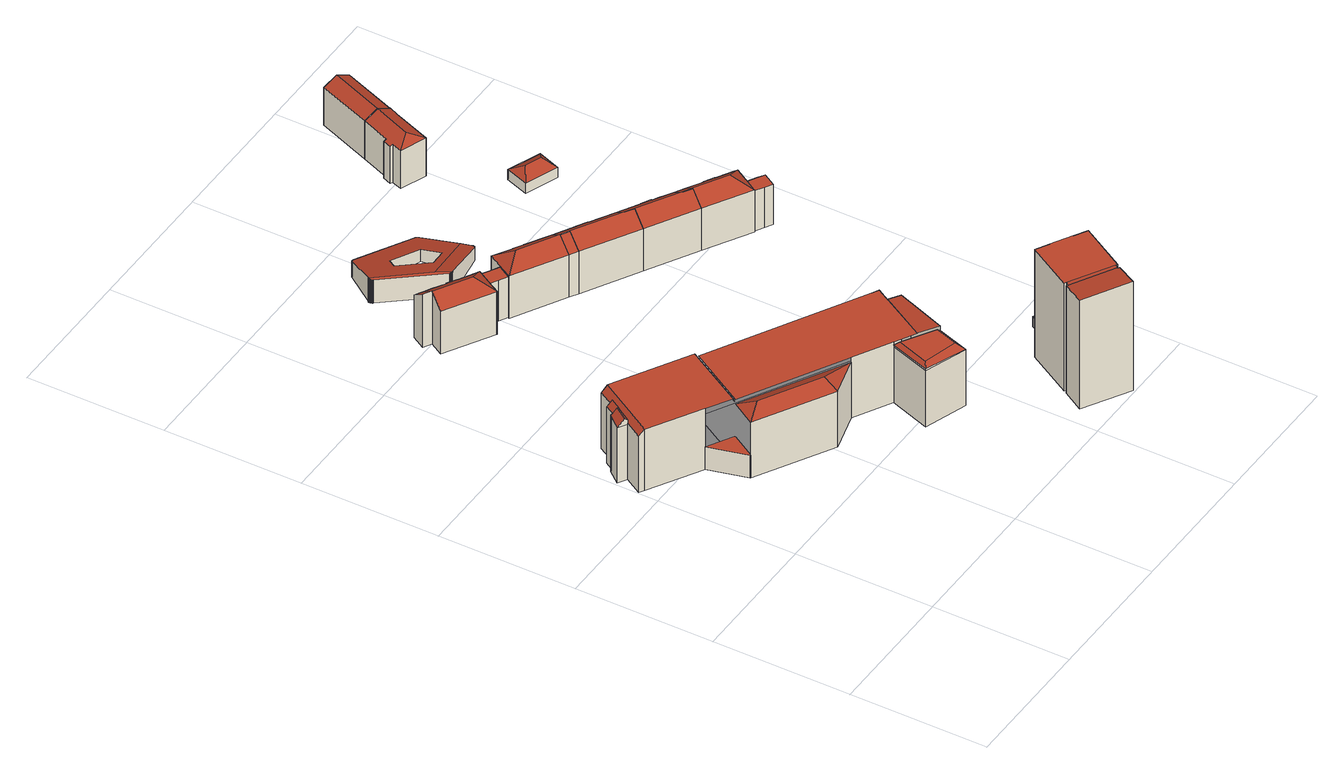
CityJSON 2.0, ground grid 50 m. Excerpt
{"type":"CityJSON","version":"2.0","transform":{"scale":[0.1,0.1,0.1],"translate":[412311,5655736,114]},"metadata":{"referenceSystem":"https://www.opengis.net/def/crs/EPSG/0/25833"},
"CityObjects":{
"building1":{"type":"Building","attributes":{"name":"Dorint Hotel Dresden","Gemeindeschluessel":14612000,"Geometrietyp2DReferenz":"3000","function":"31001_2071","roofType":"9999"},"children":["building1-1","building1-2","building1-3","building1-4","building1-5","building1-6","building1-7","building1-8","building1-9","building1-10","building1-11"]},
"building1-1":{"type":"BuildingPart","attributes":{"Dachtyp_tdc":"tdcPolyFlatRoof","Dachneigung":0,"QualitaetDacherkennung":81,"Geometrietyp2DReferenz":"3000","measuredHeight":9.16,"roofType":"1000"},"parents":["building1"],"geometry":[{"type":"MultiSurface","lod":"2","boundaries":[[[0,1,2,3]],[[1,4,5,2]],[[4,1,0,6,7,8]],[[9,10,3,2,5,11]]],"semantics":{"surfaces":[{"type":"WallSurface"},{"type":"RoofSurface"},{"type":"GroundSurface"}],"values":[0,0,1,2]}}]},
"building1-2":{"type":"BuildingPart","attributes":{"Dachtyp_tdc":"tdcPolyFlatRoof","Dachneigung":0,"QualitaetDacherkennung":53,"Geometrietyp2DReferenz":"3000","measuredHeight":9.01,"roofType":"1000"},"parents":["building1"],"geometry":[{"type":"MultiSurface","lod":"2","boundaries":[[[12,13,14,15]],[[13,16,17,18,14]],[[19,20,16,13,12,21]],[[15,14,18,22,23,24]]],"semantics":{"surfaces":[{"type":"WallSurface"},{"type":"RoofSurface"},{"type":"GroundSurface"}],"values":[0,0,1,2]}}]},
"building1-3":{"type":"BuildingPart","attributes":{"Dachtyp_tdc":"tdcPolyFlatRoof","Dachneigung":0,"QualitaetDacherkennung":43,"Geometrietyp2DReferenz":"3000","measuredHeight":24.61,"roofType":"1000"},"parents":["building1"],"geometry":[{"type":"MultiSurface","lod":"2","boundaries":[[[25,26,27,28,29,30,31]],[[32,33,34,35,36]],[[33,37,38,34]],[[37,33,32,39,40,26,25,41]],[[42,29,28,10,9,43,35,34,38]]],"semantics":{"surfaces":[{"type":"WallSurface"},{"type":"RoofSurface"},{"type":"GroundSurface"}],"values":[0,0,0,1,2]}}]},
"building1-4":{"type":"BuildingPart","attributes":{"Dachtyp_tdc":"tdcCutGableRoof","Dachneigung":0.042,"QualitaetDacherkennung":46,"Geometrietyp2DReferenz":"3000","measuredHeight":24.79,"roofType":"9999"},"parents":["building1"],"geometry":[{"type":"MultiSurface","lod":"2","boundaries":[[[44,45,46,5,4]],[[45,47,48,46]],[[47,49,50,48]],[[49,51,50]],[[52,53,54,55]],[[53,56,57,54]],[[56,58,12,15,57]],[[56,53,52,59,49,47,45]],[[60,61,62,63,64]],[[45,44,60,64,58,56]],[[23,43,9,11,5,46,48,50,65,55,54,57,15,24]]],"semantics":{"surfaces":[{"type":"WallSurface"},{"type":"RoofSurface"},{"type":"GroundSurface"}],"values":[0,0,0,0,0,0,0,1,1,1,2]}}]},
"building1-5":{"type":"BuildingPart","attributes":{"Dachtyp_tdc":"tdcCutTentRoof","Dachneigung":0.018,"QualitaetDacherkennung":74,"Geometrietyp2DReferenz":"3000","measuredHeight":24.78,"roofType":"9999"},"parents":["building1"],"geometry":[{"type":"MultiSurface","lod":"2","boundaries":[[[66,67,68,69]],[[67,70,71,68]],[[70,30,29,71]],[[31,72,73,74]],[[31,74,75,66,76]],[[77,66,75,78]],[[72,77,78,73]],[[78,75,74,73]],[[67,77,72,70]],[[66,77,67]],[[70,72,31,30]],[[29,42,69,68,71]]],"semantics":{"surfaces":[{"type":"WallSurface"},{"type":"RoofSurface"},{"type":"GroundSurface"}],"values":[0,0,0,1,1,1,1,1,0,0,0,2]}}]},
"building1-6":{"type":"BuildingPart","attributes":{"Dachtyp_tdc":"tdcFreeFormRoof","Dachneigung":29.82,"QualitaetDacherkennung":5,"Geometrietyp2DReferenz":"3000","measuredHeight":25.57,"roofType":"5000"},"parents":["building1"],"geometry":[{"type":"MultiSurface","lod":"2","boundaries":[[[27,79,80,28]],[[79,81,0,3,80]],[[82,83,81]],[[84,82,81,79]],[[84,79,27]],[[82,84,27,83]],[[28,80,3,10]]],"semantics":{"surfaces":[{"type":"WallSurface"},{"type":"RoofSurface"},{"type":"GroundSurface"}],"values":[0,0,1,1,1,1,2]}}]},
"building1-7":{"type":"BuildingPart","attributes":{"Dachtyp_tdc":"tdcGableRoof","Dachneigung":43.73,"QualitaetDacherkennung":34,"Geometrietyp2DReferenz":"3000","measuredHeight":24.97,"roofType":"3100"},"parents":["building1"],"geometry":[{"type":"MultiSurface","lod":"2","boundaries":[[[85,86,87,88]],[[51,89,90,50]],[[89,85,88,90]],[[89,91,92,93,94]],[[95,96,92,91,97]],[[51,49,97,91,89]],[[85,94,93,98,86]],[[89,94,85]],[[88,87,65,50,90]]],"semantics":{"surfaces":[{"type":"WallSurface"},{"type":"RoofSurface"},{"type":"GroundSurface"}],"values":[0,0,0,1,1,0,0,0,2]}}]},
"building1-8":{"type":"BuildingPart","attributes":{"Dachtyp_tdc":"tdcPolyFlatRoof","Dachneigung":0,"QualitaetDacherkennung":38,"Geometrietyp2DReferenz":"3000","measuredHeight":9.07,"roofType":"1000"},"parents":["building1"],"geometry":[{"type":"MultiSurface","lod":"2","boundaries":[[[99,100,101,102,103]],[[100,36,35,101]],[[36,100,99,104,105,106,107,108]],[[43,23,22,102,101,35]]],"semantics":{"surfaces":[{"type":"WallSurface"},{"type":"RoofSurface"},{"type":"GroundSurface"}],"values":[0,0,1,2]}}]},
"building1-9":{"type":"BuildingPart","attributes":{"Dachtyp_tdc":"tdcPolyFlatRoof","Dachneigung":43.2,"QualitaetDacherkennung":23,"Geometrietyp2DReferenz":"3000","measuredHeight":24.79,"roofType":"2100"},"parents":["building1"],"geometry":[{"type":"MultiSurface","lod":"2","boundaries":[[[98,109,110,87,86]],[[98,96,111,112,113,109]],[[110,55,65,87]],[[109,113,52,55,110]]],"semantics":{"surfaces":[{"type":"WallSurface"},{"type":"RoofSurface"},{"type":"GroundSurface"}],"values":[0,1,2,0]}}]},
"building1-10":{"type":"BuildingPart","attributes":{"Dachtyp_tdc":"tdcGableRoof","Dachneigung":10.85,"QualitaetDacherkennung":5,"Geometrietyp2DReferenz":"3000","measuredHeight":12,"roofType":"3100"},"parents":["building1"],"geometry":[{"type":"MultiSurface","lod":"2","boundaries":[[[114,115,116,117]],[[115,103,102,116]],[[115,114,118]],[[114,17,119,105,120,118]],[[103,115,118,120,104]],[[22,18,117,116,102]]],"semantics":{"surfaces":[{"type":"WallSurface"},{"type":"RoofSurface"},{"type":"GroundSurface"}],"values":[0,0,0,1,1,2]}}]},
"building1-11":{"type":"BuildingPart","attributes":{"Dachtyp_tdc":"tdcPolyFlatRoof","Dachneigung":4.32,"QualitaetDacherkennung":45,"Geometrietyp2DReferenz":"3000","measuredHeight":24.91,"roofType":"2100"},"parents":["building1"],"geometry":[{"type":"MultiSurface","lod":"2","boundaries":[[[121,122,123,124]],[[122,125,66,69,123]],[[126,121,124,38,37]],[[126,127,125,122,121]],[[124,123,69,42,38]]],"semantics":{"surfaces":[{"type":"WallSurface"},{"type":"RoofSurface"},{"type":"GroundSurface"}],"values":[0,0,0,1,2]}}]},
"building2":{"type":"Building","attributes":{"Gemeindeschluessel":14612000,"Geometrietyp2DReferenz":"3000","function":"31001_9998","roofType":"9999"},"children":["building2-1","building2-2"]},
"building2-1":{"type":"BuildingPart","attributes":{"Dachtyp_tdc":"tdcHipAndGableRoof","Dachneigung":36.6,"QualitaetDacherkennung":71,"Geometrietyp2DReferenz":"3000","measuredHeight":21.39,"roofType":"5000"},"parents":["building2"],"geometry":[{"type":"MultiSurface","lod":"2","boundaries":[[[128,129,130,131,132]],[[129,133,134,130]],[[133,135,136,134]],[[135,137,138,136]],[[137,139,140,138]],[[139,141,142,140]],[[141,143,144,142]],[[143,145,146,144]],[[145,147,148,146]],[[147,149,150,148]],[[149,151,152,150]],[[151,153,154,152]],[[147,145,143,141,155]],[[141,139,137,135,133,129,128,156,153,155]],[[153,151,149,147,155]],[[154,131,130,134,136,138,140,142,144,146,148,150,152]]],"semantics":{"surfaces":[{"type":"WallSurface"},{"type":"RoofSurface"},{"type":"GroundSurface"}],"values":[0,0,0,0,0,0,0,0,0,0,0,0,1,1,1,2]}}]},
"building2-2":{"type":"BuildingPart","attributes":{"Dachtyp_tdc":"tdcPolyFlatRoof","Dachneigung":36.84,"QualitaetDacherkennung":60,"Geometrietyp2DReferenz":"3000","measuredHeight":21.42,"roofType":"2100"},"parents":["building2"],"geometry":[{"type":"MultiSurface","lod":"2","boundaries":[[[157,158,159,154]],[[158,160,161,159]],[[160,162,163,161]],[[162,132,131,163]],[[132,162,160,158,157,156]],[[159,161,163,131,154]]],"semantics":{"surfaces":[{"type":"WallSurface"},{"type":"RoofSurface"},{"type":"GroundSurface"}],"values":[0,0,0,0,1,2]}}]},
"building3":{"type":"Building","attributes":{"Gemeindeschluessel":14612000,"Geometrietyp2DReferenz":"3000","function":"31001_9998","roofType":"9999"},"children":["building3-1","building3-2","building3-3"]},
"building3-1":{"type":"BuildingPart","attributes":{"Dachtyp_tdc":"tdcPolyFlatRoof","Dachneigung":36.45,"QualitaetDacherkennung":65,"Geometrietyp2DReferenz":"3000","measuredHeight":21.32,"roofType":"2100"},"parents":["building3"],"geometry":[{"type":"MultiSurface","lod":"2","boundaries":[[[164,165,166,167]],[[165,168,169,166]],[[168,170,171,169]],[[168,165,164,170]],[[171,167,166,169]]],"semantics":{"surfaces":[{"type":"WallSurface"},{"type":"RoofSurface"},{"type":"GroundSurface"}],"values":[0,0,0,1,2]}}]},
"building3-2":{"type":"BuildingPart","attributes":{"Dachtyp_tdc":"tdcPolyFlatRoof","Dachneigung":0,"QualitaetDacherkennung":46,"Geometrietyp2DReferenz":"3000","measuredHeight":16.4,"roofType":"1000"},"parents":["building3"],"geometry":[{"type":"MultiSurface","lod":"2","boundaries":[[[172,173,174,175]],[[173,176,177,174]],[[178,179,180,181]],[[179,182,183,180]],[[182,172,175,183]],[[182,179,178,176,173,172]],[[175,174,177,181,180,183]]],"semantics":{"surfaces":[{"type":"WallSurface"},{"type":"RoofSurface"},{"type":"GroundSurface"}],"values":[0,0,0,0,0,1,2]}}]},
"building3-3":{"type":"BuildingPart","attributes":{"Dachtyp_tdc":"tdcHipAndGableRoof","Dachneigung":36.87,"QualitaetDacherkennung":68,"Geometrietyp2DReferenz":"3000","measuredHeight":21.28,"roofType":"5000"},"parents":["building3"],"geometry":[{"type":"MultiSurface","lod":"2","boundaries":[[[184,185,167,186]],[[170,187,188,171]],[[189,184,186,190]],[[191,189,190,192]],[[187,193,181,188]],[[193,178,181]],[[194,177,176]],[[194,195,196,177]],[[195,197,198,196]],[[197,199,200,198]],[[199,191,192,200]],[[195,194,193,187,201]],[[187,170,185,201]],[[185,184,189,191,199,197,195,201]],[[192,190,186,167,171,188,181,177,196,198,200]]],"semantics":{"surfaces":[{"type":"WallSurface"},{"type":"RoofSurface"},{"type":"GroundSurface"}],"values":[0,0,0,0,0,0,0,0,0,0,0,1,1,1,2]}}]},
"building4":{"type":"Building","attributes":{"Dachtyp_tdc":"tdcFreeFormRoof","Gemeindeschluessel":14612000,"Dachneigung":15.64,"QualitaetDacherkennung":4,"Geometrietyp2DReferenz":"3000","measuredHeight":9.72,"function":"31001_9998","roofType":"5000"},"geometry":[{"type":"Solid","lod":"2","boundaries":[[[[202,203,204,205]],[[203,206,207,204]],[[206,208,209,207]],[[208,210,211,209]],[[210,212,213,211]],[[212,214,215,213]],[[214,216,217,215]],[[218,219,220,221,222,223,224,225,226,227,228,229,230,231,232,233,234,235,236,237,238,239,240,241,242,243,244]],[[224,223,245,246,247,248,249,250,251,252,253,254,255,256,257,258,259,260,216,214,212,210,208,206,203,202,261,262,263,264,265,266,267,268,269,270,271,272,273,274,275],[276,277,278,279,280]],[[281,282,283,284,285,286,287,288,289,290,291,292,293,294,295,296,297,225,224,275,298,299,300,301,302,303,304,305,306,307,308]],[[217,309,310,311,312,313,314,315,316,317,318,319,320,321,322,323,324,325,326,327,328,329,330,331,332,333,334,335,336,337,338,339,340,341,342,343,344,345,346,347,348,349,350,351,352,353,354,355,356,357,358,359,360,361,362,363,364,365,366,367,368,369,370,371,372,373,374,375,376,377,378,379,380,381,382,383,384,385,386,387,388,389,390,391,392,393,205,204,207,209,211,213,215],[394,395,396,397,398]],[[216,260,309,217]],[[260,259,310,309]],[[259,258,311,310]],[[258,257,312,311]],[[257,256,313,312]],[[256,255,314,313]],[[255,254,315,314]],[[254,253,316,315]],[[253,252,317,316]],[[252,251,318,317]],[[251,250,319,318]],[[250,249,320,319]],[[249,248,321,320]],[[248,247,322,321]],[[247,246,323,322]],[[246,245,324,323]],[[245,223,325,324]],[[276,280,395,394]],[[280,279,396,395]],[[279,278,397,396]],[[278,277,398,397]],[[277,276,394,398]],[[223,222,326,325]],[[222,221,327,326]],[[221,220,328,327]],[[220,219,329,328]],[[219,218,330,329]],[[218,244,331,330]],[[244,243,332,331]],[[243,242,333,332]],[[242,241,334,333]],[[241,240,335,334]],[[240,239,336,335]],[[239,238,337,336]],[[238,237,338,337]],[[237,236,339,338]],[[236,235,340,339]],[[235,234,341,340]],[[234,233,342,341]],[[233,232,343,342]],[[232,231,344,343]],[[231,230,345,344]],[[230,229,346,345]],[[229,228,347,346]],[[228,227,348,347]],[[227,226,349,348]],[[296,295,353,352]],[[226,225,350,349]],[[225,297,351,350]],[[297,296,352,351]],[[295,294,354,353]],[[294,293,355,354]],[[293,292,356,355]],[[292,291,357,356]],[[291,290,358,357]],[[290,289,359,358]],[[289,288,360,359]],[[288,287,361,360]],[[287,286,362,361]],[[286,285,363,362]],[[285,284,364,363]],[[284,283,365,364]],[[283,282,366,365]],[[282,281,367,366]],[[281,308,368,367]],[[308,307,369,368]],[[307,306,370,369]],[[306,305,371,370]],[[305,304,372,371]],[[304,303,373,372]],[[303,302,374,373]],[[302,301,375,374]],[[301,300,376,375]],[[300,299,377,376]],[[299,298,378,377]],[[298,275,379,378]],[[275,274,380,379]],[[274,273,381,380]],[[273,272,382,381]],[[272,271,383,382]],[[271,270,384,383]],[[270,269,385,384]],[[269,268,386,385]],[[268,267,387,386]],[[267,266,388,387]],[[266,265,389,388]],[[265,264,390,389]],[[264,263,391,390]],[[263,262,392,391]],[[262,261,393,392]],[[261,202,205,393]]]],"semantics":{"surfaces":[{"type":"WallSurface"},{"type":"RoofSurface"},{"type":"GroundSurface"}],"values":[[0,0,0,0,0,0,0,1,1,1,2,0,0,0,0,0,0,0,0,0,0,0,0,0,0,0,0,0,0,0,0,0,0,0,0,0,0,0,0,0,0,0,0,0,0,0,0,0,0,0,0,0,0,0,0,0,0,0,0,0,0,0,0,0,0,0,0,0,0,0,0,0,0,0,0,0,0,0,0,0,0,0,0,0,0,0,0,0,0,0,0,0,0,0,0,0,0,0,0,0,0,0]]}}]},
"building5":{"type":"Building","attributes":{"Gemeindeschluessel":14612000,"Geometrietyp2DReferenz":"3000","function":"31001_9998","roofType":"9999"},"children":["building5-1","building5-2","building5-3","building5-4","building5-5"]},
"building5-1":{"type":"BuildingPart","attributes":{"Dachtyp_tdc":"tdcPolyFlatRoof","Dachneigung":3.57,"QualitaetDacherkennung":73,"Geometrietyp2DReferenz":"3000","measuredHeight":44.13,"roofType":"2100"},"parents":["building5"],"geometry":[{"type":"MultiSurface","lod":"2","boundaries":[[[399,400,401,402]],[[400,403,404,401]],[[403,405,406,404]],[[405,407,408,406]],[[409,399,402,410]],[[409,407,405,403,400,399]],[[402,401,404,406,408,410]]],"semantics":{"surfaces":[{"type":"WallSurface"},{"type":"RoofSurface"},{"type":"GroundSurface"}],"values":[0,0,0,0,0,1,2]}}]},
"building5-2":{"type":"BuildingPart","attributes":{"Dachtyp_tdc":"tdcPolyFlatRoof","Dachneigung":0,"QualitaetDacherkennung":54,"Geometrietyp2DReferenz":"3000","measuredHeight":4.06,"roofType":"1000"},"parents":["building5"],"geometry":[{"type":"MultiSurface","lod":"2","boundaries":[[[411,412,413,414]],[[412,415,416,413]],[[415,417,418,416]],[[417,415,412,411]],[[414,413,416,418]]],"semantics":{"surfaces":[{"type":"WallSurface"},{"type":"RoofSurface"},{"type":"GroundSurface"}],"values":[0,0,0,1,2]}}]},
"building5-3":{"type":"BuildingPart","attributes":{"Dachtyp_tdc":"tdcPolyFlatRoof","Dachneigung":0,"QualitaetDacherkennung":48,"Geometrietyp2DReferenz":"3000","measuredHeight":43.75,"roofType":"1000"},"parents":["building5"],"geometry":[{"type":"MultiSurface","lod":"2","boundaries":[[[419,420,421,422]],[[420,423,424,421]],[[423,425,426,427,424]],[[428,429,430,431,432]],[[429,433,434,430]],[[433,435,436,434]],[[435,433,429,428,425,423,420,419]],[[422,421,424,427,431,430,434,436]]],"semantics":{"surfaces":[{"type":"WallSurface"},{"type":"RoofSurface"},{"type":"GroundSurface"}],"values":[0,0,0,0,0,0,1,2]}}]},
"building5-4":{"type":"BuildingPart","attributes":{"Dachtyp_tdc":"tdcPolyFlatRoof","Dachneigung":7.07,"QualitaetDacherkennung":43,"Geometrietyp2DReferenz":"3000","measuredHeight":43.9,"roofType":"2100"},"parents":["building5"],"geometry":[{"type":"MultiSurface","lod":"2","boundaries":[[[437,438,409,410,436,435]],[[439,440,419,422,408,407]],[[439,438,437,440]],[[422,436,410,408]]],"semantics":{"surfaces":[{"type":"WallSurface"},{"type":"RoofSurface"},{"type":"GroundSurface"}],"values":[0,0,1,2]}}]},
"building5-5":{"type":"BuildingPart","attributes":{"Dachtyp_tdc":"tdcPolyFlatRoof","Dachneigung":0,"QualitaetDacherkennung":3,"Geometrietyp2DReferenz":"3000","measuredHeight":25.67,"roofType":"1000"},"parents":["building5"],"geometry":[{"type":"MultiSurface","lod":"2","boundaries":[[[426,441,442,427]],[[441,443,411,414,442]],[[444,445,446,418,417]],[[445,432,431,446]],[[445,444,443,441,426,432]],[[431,427,442,414,418,446]]],"semantics":{"surfaces":[{"type":"WallSurface"},{"type":"RoofSurface"},{"type":"GroundSurface"}],"values":[0,0,0,0,1,2]}}]},
"building6":{"type":"Building","attributes":{"Gemeindeschluessel":14612000,"Geometrietyp2DReferenz":"3000","function":"31001_9998","roofType":"9999"},"children":["building6-1","building6-2"]},
"building6-1":{"type":"BuildingPart","attributes":{"Dachtyp_tdc":"tdcPolyFlatRoof","Dachneigung":36.83,"QualitaetDacherkennung":70,"Geometrietyp2DReferenz":"3000","measuredHeight":21.34,"roofType":"2100"},"parents":["building6"],"geometry":[{"type":"MultiSurface","lod":"2","boundaries":[[[447,448,449,450,451]],[[448,452,453,449]],[[452,454,455,453]],[[454,168,169,455]],[[168,165,166,169]],[[165,456,166]],[[168,454,452,448,447,165]],[[450,449,453,455,169,166]]],"semantics":{"surfaces":[{"type":"WallSurface"},{"type":"RoofSurface"},{"type":"GroundSurface"}],"values":[0,0,0,0,0,0,1,2]}}]},
"building6-2":{"type":"BuildingPart","attributes":{"Dachtyp_tdc":"tdcPolyFlatRoof","Dachneigung":36.88,"QualitaetDacherkennung":68,"Geometrietyp2DReferenz":"3000","measuredHeight":21.29,"roofType":"2100"},"parents":["building6"],"geometry":[{"type":"MultiSurface","lod":"2","boundaries":[[[456,185,167,166]],[[185,184,186,167]],[[184,457,458,186]],[[457,459,460,458]],[[459,461,462,460]],[[461,463,464,462]],[[463,465,466,464]],[[465,467,468,466]],[[467,469,449,468]],[[469,451,450,449]],[[451,469,467,465,463,461,459,457,184,185,456]],[[166,167,186,458,460,462,464,466,468,449,450]]],"semantics":{"surfaces":[{"type":"WallSurface"},{"type":"RoofSurface"},{"type":"GroundSurface"}],"values":[0,0,0,0,0,0,0,0,0,0,1,2]}}]},
"building7":{"type":"Building","attributes":{"Gemeindeschluessel":14612000,"Geometrietyp2DReferenz":"3000","function":"31001_9998","roofType":"9999"},"children":["building7-1","building7-2"]},
"building7-1":{"type":"BuildingPart","attributes":{"Dachtyp_tdc":"tdcPolyFlatRoof","Dachneigung":36.75,"QualitaetDacherkennung":66,"Geometrietyp2DReferenz":"3000","measuredHeight":21.28,"roofType":"2100"},"parents":["building7"],"geometry":[{"type":"MultiSurface","lod":"2","boundaries":[[[467,470,471,468]],[[470,472,473,471]],[[472,474,475,473]],[[474,476,477,475]],[[476,478,479,477]],[[478,480,481,479]],[[480,482,483,481]],[[482,484,485,483]],[[484,486,487,485]],[[488,469,449,453]],[[469,467,468,449]],[[469,488,486,484,482,480,478,476,474,472,470,467]],[[468,471,473,475,477,479,481,483,485,487,453,449]]],"semantics":{"surfaces":[{"type":"WallSurface"},{"type":"RoofSurface"},{"type":"GroundSurface"}],"values":[0,0,0,0,0,0,0,0,0,0,0,1,2]}}]},
"building7-2":{"type":"BuildingPart","attributes":{"Dachtyp_tdc":"tdcPolyFlatRoof","Dachneigung":36.86,"QualitaetDacherkennung":70,"Geometrietyp2DReferenz":"3000","measuredHeight":21.34,"roofType":"2100"},"parents":["building7"],"geometry":[{"type":"MultiSurface","lod":"2","boundaries":[[[486,489,490,487]],[[489,491,492,490]],[[491,454,455,492]],[[454,452,488,453,455]],[[454,491,489,486,452]],[[453,487,490,492,455]]],"semantics":{"surfaces":[{"type":"WallSurface"},{"type":"RoofSurface"},{"type":"GroundSurface"}],"values":[0,0,0,0,1,2]}}]},
"building8":{"type":"Building","attributes":{"Gemeindeschluessel":14612000,"Geometrietyp2DReferenz":"3000","function":"31001_9998","roofType":"9999"},"children":["building8-1","building8-2","building8-3"]},
"building8-1":{"type":"BuildingPart","attributes":{"Dachtyp_tdc":"tdcPolyFlatRoof","Dachneigung":36.84,"QualitaetDacherkennung":63,"Geometrietyp2DReferenz":"3000","measuredHeight":21.3,"roofType":"2100"},"parents":["building8"],"geometry":[{"type":"MultiSurface","lod":"2","boundaries":[[[484,493,494,495]],[[496,497,498,499,489]],[[497,484,495,498]],[[497,496,500,501,502,493,484]],[[495,494,503,499,498]]],"semantics":{"surfaces":[{"type":"WallSurface"},{"type":"RoofSurface"},{"type":"GroundSurface"}],"values":[0,0,0,1,2]}}]},
"building8-2":{"type":"BuildingPart","attributes":{"Dachtyp_tdc":"tdcHipAndGableRoof","Dachneigung":36.83,"QualitaetDacherkennung":70,"Geometrietyp2DReferenz":"3000","measuredHeight":21.3,"roofType":"5000"},"parents":["building8"],"geometry":[{"type":"MultiSurface","lod":"2","boundaries":[[[493,504,505,494]],[[504,506,507,505]],[[506,508,509,507]],[[508,510,511,509]],[[510,512,513,511]],[[512,514,515,513]],[[514,516,517,515]],[[516,518,519,517]],[[518,520,521,519]],[[520,522,521]],[[523,524,525]],[[523,526,527,524]],[[526,491,528,527]],[[491,489,499,528]],[[526,523,520,518,529]],[[518,516,514,512,510,508,506,504,493,502,500,529]],[[500,489,491,526,529]],[[503,494,505,507,509,511,513,515,517,519,521,524,527,528,499]]],"semantics":{"surfaces":[{"type":"WallSurface"},{"type":"RoofSurface"},{"type":"GroundSurface"}],"values":[0,0,0,0,0,0,0,0,0,0,0,0,0,0,1,1,1,2]}}]},
"building8-3":{"type":"BuildingPart","attributes":{"Dachtyp_tdc":"tdcPolyFlatRoof","Dachneigung":0,"QualitaetDacherkennung":50,"Geometrietyp2DReferenz":"3000","measuredHeight":16.38,"roofType":"1000"},"parents":["building8"],"geometry":[{"type":"MultiSurface","lod":"2","boundaries":[[[530,531,532,533]],[[531,534,535,532]],[[534,536,537,535]],[[536,538,539,537]],[[538,525,524,539]],[[530,525,538,536,534,531,530,522]],[[533,532,535,537,539,524,533,521]]],"semantics":{"surfaces":[{"type":"WallSurface"},{"type":"RoofSurface"},{"type":"GroundSurface"}],"values":[0,0,0,0,0,1,2]}}]},
"building9":{"type":"Building","attributes":{"Gemeindeschluessel":14612000,"Geometrietyp2DReferenz":"3000","function":"31001_9998","roofType":"9999"},"children":["building9-1","building9-2"]},
"building9-1":{"type":"BuildingPart","attributes":{"Dachtyp_tdc":"tdcPolyFlatRoof","Dachneigung":0,"QualitaetDacherkennung":24,"Geometrietyp2DReferenz":"3000","measuredHeight":10.37,"roofType":"1000"},"parents":["building9"],"geometry":[{"type":"MultiSurface","lod":"2","boundaries":[[[540,541,542,543]],[[541,544,545,542]],[[546,540,543,547]],[[546,544,541,540]],[[543,542,545,547]]],"semantics":{"surfaces":[{"type":"WallSurface"},{"type":"RoofSurface"},{"type":"GroundSurface"}],"values":[0,0,0,1,2]}}]},
"building9-2":{"type":"BuildingPart","attributes":{"Dachtyp_tdc":"tdcHipAndGableRoof","Dachneigung":25.41,"QualitaetDacherkennung":57,"Geometrietyp2DReferenz":"3000","measuredHeight":17.81,"roofType":"5000"},"parents":["building9"],"geometry":[{"type":"MultiSurface","lod":"2","boundaries":[[[548,549,550,551]],[[549,552,553,550]],[[552,554,555,553]],[[554,556,546,547,555]],[[557,558,559,545,544]],[[558,560,561,559]],[[560,562,563,561]],[[562,564,565,563]],[[564,548,551,565]],[[560,558,566]],[[558,557,556,554,566]],[[554,552,549,548,564,562,560,566]],[[551,550,553,555,547,545,559,561,563,565]]],"semantics":{"surfaces":[{"type":"WallSurface"},{"type":"RoofSurface"},{"type":"GroundSurface"}],"values":[0,0,0,0,0,0,0,0,0,1,1,1,2]}}]},
"building10":{"type":"Building","attributes":{"Dachtyp_tdc":"tdcHipRoof","Gemeindeschluessel":14612000,"Dachneigung":34.17,"QualitaetDacherkennung":77,"Geometrietyp2DReferenz":"3000","measuredHeight":6.91,"function":"31001_9998","roofType":"3200"},"geometry":[{"type":"Solid","lod":"2","boundaries":[[[[567,568,569,570]],[[568,571,572,569]],[[571,573,574,572]],[[573,567,570,574]],[[571,568,575]],[[567,573,576]],[[568,567,576,575]],[[573,571,575,576]],[[570,569,572,574]]]],"semantics":{"surfaces":[{"type":"WallSurface"},{"type":"RoofSurface"},{"type":"GroundSurface"}],"values":[[0,0,0,0,1,1,1,1,2]]}}]},
"building11":{"type":"Building","attributes":{"Dachtyp_tdc":"tdcGableRoof","Gemeindeschluessel":14612000,"Dachneigung":26.1,"QualitaetDacherkennung":76,"Geometrietyp2DReferenz":"3000","measuredHeight":17.83,"function":"31001_9998","roofType":"3100"},"geometry":[{"type":"Solid","lod":"2","boundaries":[[[[577,578,579,580]],[[578,581,582,579]],[[581,583,584,582]],[[583,577,580,584]],[[581,578,585]],[[577,583,586]],[[578,577,586,585]],[[583,581,585,586]],[[580,579,582,584]]]],"semantics":{"surfaces":[{"type":"WallSurface"},{"type":"RoofSurface"},{"type":"GroundSurface"}],"values":[[0,0,0,0,0,0,1,1,2]]}}]}
},
"vertices":[
[248,811,95],[247,812,95],[247,812,3],[248,811,3],[209,954,95],[209,954,3],[299,897,95],[301,901,95],[295,904,95],[301,901,3],[299,897,3],[295,904,3],
[153,1273,93],[216,1289,93],[216,1289,3],[153,1273,3],[448,1152,93],[448,1152,92],[448,1152,3],[426,1114,93],[448,1151,93],[420,1118,93],[448,1151,3],[426,1114,3],[420,1118,3],
[793,617,249],[660,693,249],[660,693,229],[660,693,3],[793,617,3],[793,617,229],[793,617,238],[964,801,249],[987,788,249],[987,788,3],[964,801,3],[964,801,94],[960,740,249],[960,740,3],[421,1105,249],[299,897,249],[866,576,249],[866,576,3],[421,1105,3],
[209,954,251],[25,1063,251],[25,1063,3],[7,1074,230],[7,1074,3],[43,1137,230],[43,1137,3],[43,1137,227],[94,1224,229],[130,1286,229],[130,1286,3],[94,1224,3],[149,1275,251],[149,1275,3],[153,1273,251],[72,1187,230],[295,904,251],[301,901,236],[421,1105,234],[426,1114,234],[420,1118,251],[72,1187,3],
[938,535,229],[897,418,229],[897,418,3],[938,535,3],[743,472,229],[743,472,3],[743,472,238],[761,484,251],[801,601,251],[914,532,251],[866,576,233],[897,418,230],[886,450,251],
[517,655,229],[517,655,3],[248,811,229],[317,829,258],[299,897,229],[525,710,259],
[49,1201,227],[55,1197,227],[55,1197,3],[49,1201,3],[11,1156,227],[11,1156,3],[34,1142,253],[68,1190,253],[55,1197,239],[49,1201,232],[72,1187,249],[71,1188,250],[43,1137,245],[55,1197,232],
[713,999,94],[947,864,94],[947,864,3],[713,999,3],[713,999,92],[706,1002,94],[457,1146,94],[448,1151,94],[426,1114,94],[421,1105,94],
[77,1234,232],[77,1234,3],[72,1187,251],[94,1224,251],[94,1224,250],
[452,1158,92],[717,1005,92],[717,1005,3],[452,1158,3],[593,1077,123],[448,1151,92],[589,1070,123],
[1002,716,249],[987,673,248],[987,673,3],[1002,716,3],[938,535,246],[960,740,252],[866,576,252],
[323,2049,176],[347,2035,176],[347,2035,3],[323,2049,3],[323,2049,175],[395,2007,175],[395,2007,3],[398,2011,172],[398,2011,3],[430,1991,172],[430,1991,3],[428,1987,176],[428,1987,3],[496,1948,176],[496,1948,3],[495,1946,176],[495,1946,3],[467,1898,176],[467,1898,3],[440,1851,176],[440,1851,3],[438,1852,176],[438,1852,3],[266,1952,176],[266,1952,3],[294,2000,217],[294,2000,3],[420,1927,217],[318,2040,183],
[294,2000,218],[265,2017,218],[265,2017,3],[293,2066,175],[293,2066,3],[314,2054,175],[314,2054,3],
[738,1800,218],[767,1783,218],[767,1783,4],[738,1800,4],[739,1734,176],[739,1734,4],[710,1751,176],[710,1751,4],
[495,1946,168],[527,1927,168],[527,1927,4],[495,1946,4],[555,1911,168],[555,1911,4],[527,1863,168],[497,1880,168],[497,1880,4],[527,1863,4],[467,1898,168],[467,1898,4],
[766,1849,175],[738,1800,217],[766,1849,4],[525,1859,176],[525,1859,4],[681,1899,175],[681,1899,4],[684,1904,170],[684,1904,4],[527,1863,176],[555,1911,175],[581,1957,175],[581,1957,4],[649,1917,175],[649,1917,4],[652,1922,170],[652,1922,4],[600,1880,217],
[454,2388,62],[455,2388,61],[455,2388,3],[454,2388,3],[456,2388,61],[456,2388,3],[457,2388,61],[457,2388,3],[458,2388,61],[458,2388,3],[459,2388,60],[459,2388,3],[461,2388,60],[461,2388,3],[462,2387,60],[462,2387,3],[722,2110,50],[722,2111,50],[722,2112,50],[722,2113,50],[722,2114,50],[716,2151,46],[500,2113,100],[532,2069,99],[533,2069,98],[534,2069,98],[712,2097,54],[713,2098,54],[714,2098,54],[715,2098,54],[715,2099,53],[716,2100,53],[717,2100,53],[718,2101,53],[718,2102,52],[719,2102,52],[720,2103,52],[720,2104,52],[721,2105,51],[721,2106,51],[721,2107,51],[722,2108,51],[722,2109,51],[695,2289,27],[695,2290,26],[694,2291,26],[694,2292,26],[694,2293,26],[693,2294,26],[693,2295,26],[692,2296,26],[691,2296,26],[691,2297,26],[690,2298,26],[689,2299,26],[688,2299,26],[687,2300,26],[686,2300,26],[685,2301,26],[453,2388,62],[452,2388,62],[451,2387,62],[450,2387,63],[449,2386,63],[448,2386,63],[447,2385,64],[446,2384,64],[445,2384,64],[444,2383,65],[444,2382,65],[370,2280,99],[369,2279,99],[368,2278,100],[368,2277,100],[631,2167,62],[559,2155,79],[482,2251,79],[506,2283,69],[620,2239,52],[368,2264,97],[369,2263,97],[369,2262,97],[370,2261,97],[371,2260,97],[521,2074,97],[521,2073,97],[522,2072,97],[523,2072,97],[524,2071,97],[525,2070,97],[526,2070,98],[527,2070,98],[528,2069,98],[529,2069,98],[530,2069,98],[531,2069,99],[367,2276,99],[367,2275,99],[367,2274,99],[367,2273,99],[367,2272,98],[367,2270,98],[367,2269,98],[367,2268,98],[367,2267,97],[367,2266,97],[368,2265,97],[685,2301,3],[686,2300,3],[687,2300,3],[688,2299,3],[689,2299,3],[690,2298,3],[691,2297,3],[691,2296,3],[692,2296,3],[693,2295,3],[693,2294,3],[694,2293,3],[694,2292,3],[694,2291,3],[695,2290,3],[695,2289,3],[716,2151,3],[722,2114,3],[722,2113,3],[722,2112,3],[722,2111,3],[722,2110,3],[722,2109,3],[722,2108,3],[721,2107,3],[721,2106,3],[721,2105,3],[720,2104,3],[720,2103,3],[719,2102,3],[718,2102,3],[718,2101,3],[717,2100,3],[716,2100,3],[715,2099,3],[715,2098,3],[714,2098,3],[713,2098,3],[712,2097,3],[534,2069,3],[533,2069,3],[532,2069,3],[531,2069,3],[530,2069,3],[529,2069,3],[528,2069,3],[527,2070,3],[526,2070,3],[525,2070,3],[524,2071,3],[523,2072,3],[522,2072,3],[521,2073,3],[521,2074,3],[371,2260,3],[370,2261,3],[369,2262,3],[369,2263,3],[368,2264,3],[368,2265,3],[367,2266,3],[367,2267,3],[367,2268,3],[367,2269,3],[367,2270,3],[367,2272,3],[367,2273,3],[367,2274,3],[367,2275,3],[367,2276,3],[368,2277,3],[368,2278,3],[369,2279,3],[370,2280,3],[444,2382,3],[444,2383,3],[445,2384,3],[446,2384,3],[447,2385,3],[448,2386,3],[449,2386,3],[450,2387,3],[451,2387,3],[452,2388,3],[453,2388,3],[631,2167,3],[620,2239,3],[506,2283,3],[482,2251,3],[559,2155,3],
[1272,83,441],[1228,7,447],[1228,7,5],[1272,83,5],[1064,103,447],[1064,103,5],[1108,179,441],[1108,179,5],[1114,175,441],[1114,175,5],[1266,87,441],[1266,87,5],
[1303,382,46],[1334,436,46],[1334,436,5],[1303,382,5],[1385,407,46],[1385,407,5],[1353,353,46],[1353,353,5],
[1120,186,443],[1114,189,443],[1114,189,5],[1120,186,5],[1209,354,443],[1209,354,5],[1255,327,443],[1255,327,262],[1255,327,5],[1329,284,443],[1374,258,443],[1374,258,5],[1329,284,5],[1329,284,262],[1278,93,443],[1278,93,5],[1272,96,443],[1272,96,5],
[1272,96,444],[1266,87,443],[1114,175,443],[1120,186,444],
[1291,389,262],[1291,389,5],[1303,382,262],[1353,353,262],[1365,346,262],[1365,346,5],
[934,1685,218],[935,1686,218],[935,1686,4],[934,1685,4],[934,1685,217],[966,1667,218],[966,1667,4],[938,1619,176],[938,1619,4],[767,1783,217],
[843,1804,175],[843,1804,4],[846,1808,171],[846,1808,4],[882,1787,171],[882,1787,4],[878,1781,177],[878,1781,4],[917,1758,177],[917,1758,4],[962,1732,177],[962,1732,4],[935,1686,217],
[1032,1692,177],[1032,1692,4],[1040,1687,176],[1040,1687,4],[1042,1691,173],[1042,1691,4],[1076,1672,173],[1076,1672,4],[1073,1667,177],[1073,1667,4],[1092,1656,177],[1092,1656,4],[1115,1642,177],[1115,1642,4],[1139,1628,177],[1139,1628,4],[1112,1582,217],[1112,1582,4],[966,1667,217],
[1145,1562,217],[1145,1562,4],[1117,1515,176],[1117,1515,4],
[1172,1609,177],[1172,1609,5],[1139,1628,5],[1145,1562,218],[1112,1582,218],[1112,1582,5],[1145,1562,5],[1145,1563,218],[1145,1563,217],[1167,1601,185],[1145,1563,5],
[1223,1579,177],[1223,1579,5],[1233,1573,177],[1233,1573,5],[1235,1577,174],[1235,1577,5],[1270,1557,174],[1270,1557,5],[1268,1553,177],[1268,1553,5],[1277,1547,177],[1277,1547,5],[1320,1523,177],[1320,1523,5],[1335,1513,177],[1335,1513,5],[1309,1469,177],[1309,1469,5],[1309,1469,168],[1282,1422,176],[1282,1422,5],[1282,1422,168],[1281,1419,176],[1281,1419,5],[1117,1515,5],[1261,1495,218],
[1309,1468,168],[1343,1449,168],[1343,1449,5],[1309,1468,5],[1369,1433,168],[1369,1433,5],[1342,1387,168],[1342,1387,5],[1315,1403,168],[1315,1403,5],
[1067,2605,107],[1055,2573,107],[1055,2573,3],[1067,2605,3],[1040,2579,107],[1040,2579,3],[1053,2611,107],[1053,2611,3],
[910,2548,152],[920,2544,157],[920,2544,3],[910,2548,3],[959,2647,157],[959,2647,3],[1007,2628,182],[1007,2628,3],[1053,2611,158],[1040,2579,158],[987,2440,158],[987,2440,3],[893,2476,157],[893,2476,3],[907,2513,157],[907,2513,3],[897,2517,152],[897,2517,3],[954,2492,182],
[1104,2212,43],[1224,2166,43],[1224,2166,4],[1104,2212,4],[1192,2083,44],[1192,2083,4],[1073,2129,44],[1073,2129,4],[1178,2135,73],[1119,2158,73],
[959,2647,158],[1034,2841,158],[1034,2841,4],[959,2647,4],[1128,2805,157],[1128,2805,4],[1053,2611,157],[1053,2611,4],[1081,2823,182],[1006,2629,182]
]}
